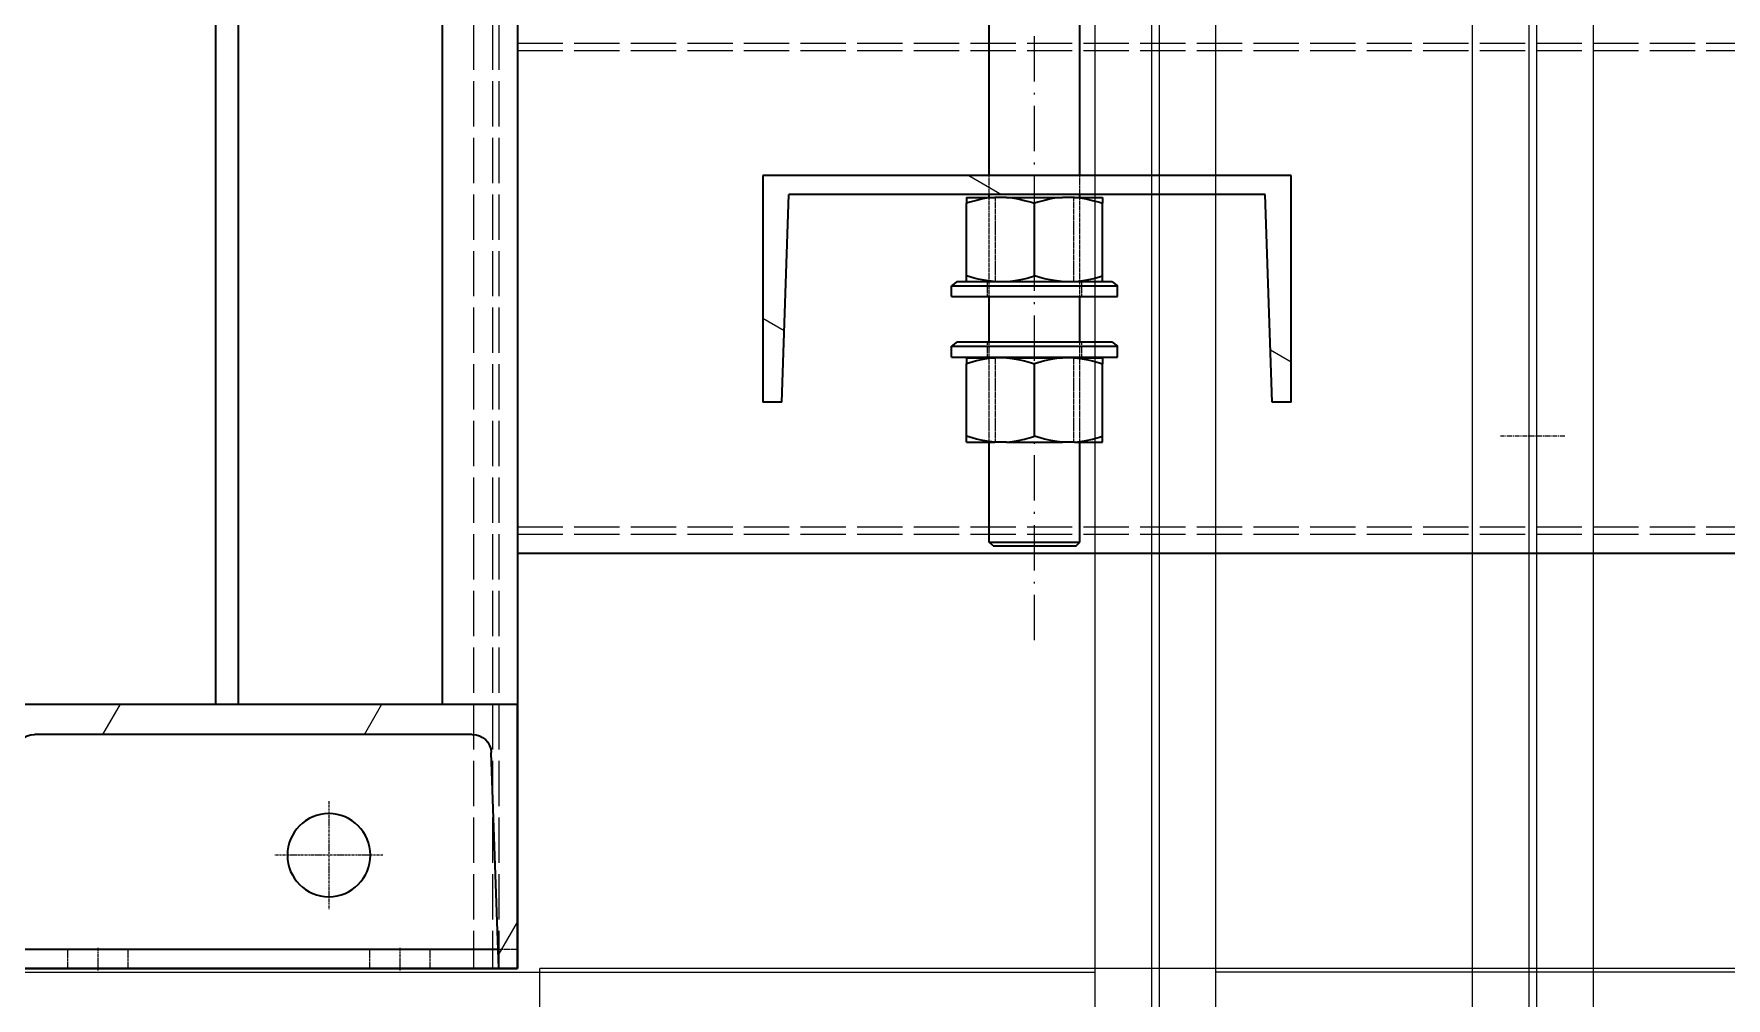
# Model space of a CAD drawing. Header units: millimetres. Extents: x 3692 to 33099, y 2878 to 23673.
# Drawn here: x 15053.7 to 15502.1, y 10126.2 to 10381.6 of the extents above; entities that cross this region are included whole.
import ezdxf

# ---------------------------------------------------------------- set-up
doc = ezdxf.new("R2010")
doc.units = ezdxf.units.MM
for name, pattern in [('CENTER', [2, 1.25, -0.25, 0.25, -0.25]), ('DASHDOT', [18.5, 12, -3, 0.5, -3]), ('DASHED', [15, 12, -3])]:
    doc.linetypes.add(name, pattern=pattern)
doc.layers.add('center', color=1, linetype='CENTER')

# ---------------------------------------------------------------- blocks, each defined once
blk = doc.blocks.new('A$C55E021B5')
at = {"color": 7, "linetype": 'DASHED', "lineweight": 13}
for p, q in [((585, 2140.5), (585, 0.5)), ((586.65, 2140.5), (586.65, 0.5)), ((591.64, 2140.5), (591.64, 0.5)), ((580, 245.5), (0, 245.5)), ((580, 243.58), (0, 243.58)), ((580, 117.42), (0, 117.42)), ((580, 115.5), (0, 115.5))]:
    blk.add_line(p, q, dxfattribs=at)
at = {"color": 7, "lineweight": 35}
for p, q in [((660, 560.85), (660, 70.5)), ((654, 450.11), (654, 70.5)), ((580, 403.04), (580, 0.5)), ((600, 403.04), (600, 70.5)), ((580, 110.5), (0, 110.5))]:
    blk.add_line(p, q, dxfattribs=at)
at = {"color": 7, "linetype": 'DASHDOT', "lineweight": 13}
blk.add_line((443, 87.42), (443, 387.42), dxfattribs=at)
at = {"color": 7, "lineweight": 35, "ltscale": 0.103337}
for p, q in [((431, 210.5), (431, 272.5)), ((455, 210.5), (455, 272.5))]:
    blk.add_line(p, q, dxfattribs=at)
at = {"color": 7, "lineweight": 35, "ltscale": 0.233333}
blk.add_line((580, 250.5), (580, 110.5), dxfattribs=at)
at = {"color": 7, "lineweight": 35, "ltscale": 0.233334}
for p, q in [((375, 210.5), (515, 210.5)), ((720, 70.5), (580, 70.5)), ((580, 0.5), (720, 0.5)), ((720, 0.5), (580, 0.5)), ((720, 0.5), (580, 0.5))]:
    blk.add_line(p, q, dxfattribs=at)
at = {"color": 7, "lineweight": 35, "ltscale": 0.1}
for p, q in [((375, 150.5), (375, 210.5)), ((515, 210.5), (515, 150.5))]:
    blk.add_line(p, q, dxfattribs=at)
at = {"color": 7, "linetype": 'DASHED', "lineweight": 13, "ltscale": 0.008333}
for p, q in [((431, 205.5), (431, 210.5)), ((455, 205.5), (455, 210.5)), ((603.14, 0.5), (603.14, 5.5)), ((603.14, 0.5), (603.14, 5.5)), ((619.14, 0.5), (619.14, 5.5)), ((619.14, 0.5), (619.14, 5.5)), ((683.14, 0.5), (683.14, 5.5)), ((683.14, 0.5), (683.14, 5.5)), ((699.14, 0.5), (699.14, 5.5)), ((699.14, 0.5), (699.14, 5.5))]:
    blk.add_line(p, q, dxfattribs=at)
at = {"color": 7, "lineweight": 13, "ltscale": 0.016666}
blk.add_line((460.44, 210.5), (451.78, 205.5), dxfattribs=at)
at = {"color": 7, "lineweight": 35, "ltscale": 0.091722}
for p, q in [((380, 150.5), (381.92, 205.5)), ((510, 150.5), (508.08, 205.5))]:
    blk.add_line(p, q, dxfattribs=at)
at = {"color": 7, "lineweight": 35, "ltscale": 0.210265}
blk.add_line((381.92, 205.5), (508.08, 205.5), dxfattribs=at)
at = {"color": 7, "lineweight": 35, "ltscale": 0.012392}
for p, q in [((432.43, 204.69), (425, 204.69)), ((461, 204.69), (453.56, 204.69)), ((432.43, 162.17), (425, 162.17)), ((461, 162.17), (453.56, 162.17)), ((432.43, 139.87), (425, 139.87)), ((461, 139.87), (453.56, 139.87))]:
    blk.add_line(p, q, dxfattribs=at)
at = {"color": 7, "lineweight": 35, "ltscale": 0.002592}
for p, q in [((425, 204.69), (425, 203.13)), ((461, 204.69), (461, 203.13)), ((425, 162.17), (425, 160.62)), ((461, 162.17), (461, 160.62)), ((425, 139.87), (425, 141.43)), ((461, 139.87), (461, 141.43))]:
    blk.add_line(p, q, dxfattribs=at)
at = {"color": 7, "lineweight": 35, "ltscale": 0.031982}
for p, q in [((425, 183.95), (425, 203.13)), ((443, 183.95), (443, 203.13)), ((461, 183.95), (461, 203.13)), ((425, 141.43), (425, 160.62)), ((443, 141.43), (443, 160.62)), ((461, 141.43), (461, 160.62))]:
    blk.add_line(p, q, dxfattribs=at)
at = {"color": 7, "lineweight": 35, "ltscale": 0.00135}
for p, q in [((431, 204.69), (431, 205.5)), ((455, 204.69), (455, 205.5))]:
    blk.add_line(p, q, dxfattribs=at)
at = {"color": 7, "linetype": 'DASHED', "lineweight": 13, "ltscale": 0.043793}
for p, q in [((431, 178.41), (431, 204.69)), ((455, 178.41), (455, 204.69))]:
    blk.add_line(p, q, dxfattribs=at)
at = {"color": 7, "lineweight": 35, "ltscale": 0.005216}
for p, q in [((432.43, 204.69), (435.56, 204.69)), ((432.43, 162.17), (435.56, 162.17)), ((432.43, 139.87), (435.56, 139.87))]:
    blk.add_line(p, q, dxfattribs=at)
at = {"color": 7, "linetype": 'DASHED', "lineweight": 13, "ltscale": 0.037167}
for p, q in [((432.62, 182.39), (432.62, 204.69)), ((453.38, 182.39), (453.38, 204.69)), ((431, 139.87), (431, 162.17)), ((432.62, 139.87), (432.62, 162.17)), ((453.38, 139.87), (453.38, 162.17)), ((455, 139.87), (455, 162.17))]:
    blk.add_line(p, q, dxfattribs=at)
at = {"color": 7, "lineweight": 35, "ltscale": 0.024784}
for p, q in [((450.43, 204.69), (435.56, 204.69)), ((450.43, 162.17), (435.56, 162.17)), ((450.43, 139.87), (435.56, 139.87))]:
    blk.add_line(p, q, dxfattribs=at)
at = {"color": 7, "linetype": 'DASHED', "lineweight": 13, "ltscale": 0.031982}
for p, q in [((443, 183.95), (443, 203.13)), ((443, 141.43), (443, 160.62))]:
    blk.add_line(p, q, dxfattribs=at)
at = {"color": 7, "lineweight": 35, "ltscale": 0.005215}
for p, q in [((450.43, 204.69), (453.56, 204.69)), ((450.43, 162.17), (453.56, 162.17)), ((450.43, 139.87), (453.56, 139.87))]:
    blk.add_line(p, q, dxfattribs=at)
at = {"color": 7, "lineweight": 35, "ltscale": 0.002551}
for p, q in [((425, 182.42), (425, 183.95)), ((461, 182.42), (461, 183.95))]:
    blk.add_line(p, q, dxfattribs=at)
at = {"color": 7, "lineweight": 35, "ltscale": 0.003151}
for p, q in [((422.5, 182.41), (421, 181.26)), ((463.5, 182.41), (465, 181.26)), ((422.5, 166.41), (421, 165.26)), ((463.5, 166.41), (465, 165.26))]:
    blk.add_line(p, q, dxfattribs=at)
at = {"color": 7, "linetype": 'DASHED', "lineweight": 13, "ltscale": 0.036667}
for p, q in [((443, 181.26), (421, 181.26)), ((465, 181.26), (443, 181.26)), ((443, 165.26), (421, 165.26)), ((465, 165.26), (443, 165.26))]:
    blk.add_line(p, q, dxfattribs=at)
at = {"color": 7, "lineweight": 35, "ltscale": 0.036667}
for p, q in [((443, 181.26), (421, 181.26)), ((465, 181.26), (443, 181.26)), ((443, 178.41), (421, 178.41)), ((465, 178.41), (443, 178.41)), ((443, 165.26), (421, 165.26)), ((443, 162.41), (421, 162.41)), ((465, 165.26), (443, 165.26)), ((465, 162.41), (443, 162.41))]:
    blk.add_line(p, q, dxfattribs=at)
at = {"color": 7, "lineweight": 35, "ltscale": 0.004749}
for p, q in [((421, 178.41), (421, 181.26)), ((465, 178.41), (465, 181.26)), ((421, 162.41), (421, 165.26)), ((465, 162.41), (465, 165.26))]:
    blk.add_line(p, q, dxfattribs=at)
at = {"color": 7, "lineweight": 35, "ltscale": 0.034167}
for p, q in [((443, 182.41), (422.5, 182.41)), ((463.5, 182.41), (443, 182.41)), ((443, 166.41), (422.5, 166.41)), ((463.5, 166.41), (443, 166.41))]:
    blk.add_line(p, q, dxfattribs=at)
at = {"color": 7, "linetype": 'DASHED', "lineweight": 13, "ltscale": 4.19617e-05}
for p, q in [((425, 182.39), (425, 182.42)), ((461, 182.39), (461, 182.42))]:
    blk.add_line(p, q, dxfattribs=at)
at = {"color": 7, "linetype": 'DASHED', "lineweight": 13, "ltscale": 0.012392}
for p, q in [((432.43, 182.39), (425, 182.39)), ((461, 182.39), (453.56, 182.39))]:
    blk.add_line(p, q, dxfattribs=at)
at = {"color": 7, "linetype": 'DASHED', "lineweight": 13, "ltscale": 0.006667}
for p, q in [((430.5, 178.41), (430.5, 182.41)), ((455.5, 178.41), (455.5, 182.41)), ((430.5, 162.41), (430.5, 166.41)), ((431, 162.41), (431, 166.41)), ((455, 162.41), (455, 166.41)), ((455.5, 162.41), (455.5, 166.41))]:
    blk.add_line(p, q, dxfattribs=at)
at = {"color": 7, "linetype": 'DASHED', "lineweight": 13, "ltscale": 0.000535501}
blk.add_line((432.43, 182.39), (432.11, 182.41), dxfattribs=at)
at = {"color": 7, "linetype": 'DASHED', "lineweight": 13, "ltscale": 0.005216}
blk.add_line((432.43, 182.39), (435.56, 182.39), dxfattribs=at)
at = {"color": 7, "linetype": 'DASHED', "lineweight": 13, "ltscale": 0.000524018}
blk.add_line((435.56, 182.39), (435.88, 182.41), dxfattribs=at)
at = {"color": 7, "linetype": 'DASHED', "lineweight": 13, "ltscale": 0.024784}
blk.add_line((450.43, 182.39), (435.56, 182.39), dxfattribs=at)
at = {"color": 7, "linetype": 'DASHED', "lineweight": 13, "ltscale": 0.000524779}
blk.add_line((450.43, 182.39), (450.12, 182.41), dxfattribs=at)
at = {"color": 7, "linetype": 'DASHED', "lineweight": 13, "ltscale": 0.005215}
blk.add_line((450.43, 182.39), (453.56, 182.39), dxfattribs=at)
at = {"color": 7, "linetype": 'DASHED', "lineweight": 13, "ltscale": 0.000536262}
blk.add_line((453.56, 182.39), (453.88, 182.41), dxfattribs=at)
at = {"color": 7, "lineweight": 35, "ltscale": 0.02}
for p, q in [((431, 166.41), (431, 178.41)), ((455, 166.41), (455, 178.41))]:
    blk.add_line(p, q, dxfattribs=at)
at = {"color": 7, "lineweight": 13, "ltscale": 0.010896}
blk.add_line((515, 172.72), (509.34, 169.45), dxfattribs=at)
at = {"color": 7, "lineweight": 13, "ltscale": 0.010552}
blk.add_line((380.48, 164.34), (375, 161.17), dxfattribs=at)
at = {"color": 7, "lineweight": 35, "ltscale": 0.000402451}
for p, q in [((431, 162.17), (431, 162.41)), ((455, 162.17), (455, 162.41))]:
    blk.add_line(p, q, dxfattribs=at)
at = {"color": 7, "lineweight": 35, "ltscale": 0.008334}
for p, q in [((375, 150.5), (380, 150.5)), ((510, 150.5), (515, 150.5)), ((580, 0.5), (585, 0.5))]:
    blk.add_line(p, q, dxfattribs=at)
at = {"color": 7, "lineweight": 35, "ltscale": 0.044088}
for p, q in [((431, 113.42), (431, 139.87)), ((455, 113.42), (455, 139.87))]:
    blk.add_line(p, q, dxfattribs=at)
at = {"color": 7, "linetype": 'DASHED', "lineweight": 13, "ltscale": 0.037552}
blk.add_line((453.53, 113.42), (431, 113.42), dxfattribs=at)
at = {"color": 7, "lineweight": 35, "ltscale": 0.002448}
blk.add_line((432.47, 113.42), (431, 113.42), dxfattribs=at)
at = {"color": 7, "lineweight": 35, "ltscale": 0.002357}
for p, q in [((432, 112.42), (431, 113.42)), ((454, 112.42), (455, 113.42))]:
    blk.add_line(p, q, dxfattribs=at)
at = {"color": 7, "lineweight": 35, "ltscale": 0.002245}
blk.add_line((433.35, 112.42), (432, 112.42), dxfattribs=at)
at = {"color": 7, "lineweight": 35, "ltscale": 0.037552}
blk.add_line((455, 113.42), (432.47, 113.42), dxfattribs=at)
at = {"color": 7, "lineweight": 35, "ltscale": 0.034422}
blk.add_line((454, 112.42), (433.35, 112.42), dxfattribs=at)
at = {"color": 7, "linetype": 'DASHED', "lineweight": 13, "ltscale": 0.002448}
blk.add_line((455, 113.42), (453.53, 113.42), dxfattribs=at)
at = {"color": 7, "lineweight": 35, "ltscale": 0.116667}
blk.add_line((580, 0.5), (580, 70.5), dxfattribs=at)
at = {"color": 7, "linetype": 'DASHED', "lineweight": 13, "ltscale": 0.09}
blk.add_line((600, 70.5), (654, 70.5), dxfattribs=at)
at = {"color": 7, "lineweight": 13, "ltscale": 0.015396}
for p, q in [((620.58, 62.5), (615.97, 70.5)), ((689.87, 62.5), (685.25, 70.5))]:
    blk.add_line(p, q, dxfattribs=at)
at = {"color": 7, "linetype": 'DASHED', "lineweight": 13, "ltscale": 0.01}
blk.add_line((654, 70.5), (660, 70.5), dxfattribs=at)
at = {"color": 7, "lineweight": 35, "ltscale": 0.193355}
blk.add_line((591.99, 62.5), (708.01, 62.5), dxfattribs=at)
at = {"color": 7, "lineweight": 35, "ltscale": 0.095349}
blk.add_line((585, 0.5), (587, 57.67), dxfattribs=at)
at = {"color": 7, "linetype": 'DASHDOT', "lineweight": 13, "ltscale": 0.047667}
for p, q in [((630, 44.8), (630, 16.2)), ((615.7, 30.5), (644.3, 30.5))]:
    blk.add_line(p, q, dxfattribs=at)
at = {"color": 7, "lineweight": 13, "ltscale": 0.017065}
blk.add_line((585.12, 3.93), (580, 12.79), dxfattribs=at)
at = {"color": 7, "lineweight": 35, "ltscale": 0.008333}
blk.add_line((580, 0.5), (580, 5.5), dxfattribs=at)
blk.add_line((580, 0.5), (580, 5.5), dxfattribs=at)
at = {"color": 7, "linetype": 'DASHED', "lineweight": 13, "ltscale": 0.008625}
blk.add_line((580, 5.5), (585.17, 5.5), dxfattribs=at)
blk.add_line((580, 5.5), (585.17, 5.5), dxfattribs=at)
at = {"color": 7, "lineweight": 35, "ltscale": 0.216085}
blk.add_line((585.17, 5.5), (714.83, 5.5), dxfattribs=at)
blk.add_line((585.17, 5.5), (714.83, 5.5), dxfattribs=at)
at = {"color": 7, "linetype": 'DASHDOT', "lineweight": 13, "ltscale": 0.01}
for p, q in [((611.14, 0), (611.14, 6)), ((691.14, 0), (691.14, 6))]:
    blk.add_line(p, q, dxfattribs=at)
at = {"color": 7, "linetype": 'DASHED', "lineweight": 13}
for points in [[(432.43, 204.69), (430.9, 204.54), (429.31, 204.28), (427.63, 203.91), (425.82, 203.4), (425, 203.13)], [(435.56, 204.69), (437.1, 204.54), (438.69, 204.28), (440.37, 203.91), (442.18, 203.4), (443, 203.13)], [(450.43, 204.69), (448.9, 204.54), (447.31, 204.28), (445.63, 203.91), (443.82, 203.4), (443, 203.13)], [(453.56, 204.69), (455.1, 204.54), (456.69, 204.28), (458.37, 203.91), (460.18, 203.4), (461, 203.13)], [(432.43, 182.39), (430.9, 182.54), (429.31, 182.8), (427.63, 183.17), (425.82, 183.68), (425, 183.95)], [(435.56, 182.39), (437.1, 182.54), (438.69, 182.8), (440.37, 183.17), (442.18, 183.68), (443, 183.95)], [(450.43, 182.39), (448.9, 182.54), (447.31, 182.8), (445.63, 183.17), (443.82, 183.68), (443, 183.95)], [(453.56, 182.39), (455.1, 182.54), (456.69, 182.8), (458.37, 183.17), (460.18, 183.68), (461, 183.95)], [(432.43, 162.17), (430.9, 162.02), (429.31, 161.76), (427.63, 161.39), (425.82, 160.88), (425, 160.62)], [(435.56, 162.17), (437.1, 162.02), (438.69, 161.76), (440.37, 161.39), (442.18, 160.88), (443, 160.62)], [(450.43, 162.17), (448.9, 162.02), (447.31, 161.76), (445.63, 161.39), (443.82, 160.88), (443, 160.62)], [(453.56, 162.17), (455.1, 162.02), (456.69, 161.76), (458.37, 161.39), (460.18, 160.88), (461, 160.62)], [(432.43, 139.87), (430.9, 140.02), (429.31, 140.28), (427.63, 140.66), (425.82, 141.16), (425, 141.43)], [(435.56, 139.87), (437.1, 140.02), (438.69, 140.28), (440.37, 140.66), (442.18, 141.16), (443, 141.43)], [(450.43, 139.87), (448.9, 140.02), (447.31, 140.28), (445.63, 140.66), (443.82, 141.16), (443, 141.43)], [(453.56, 139.87), (455.1, 140.02), (456.69, 140.28), (458.37, 140.66), (460.18, 141.16), (461, 141.43)]]:
    blk.add_lwpolyline(points, dxfattribs=at)
at = {"color": 7, "lineweight": 35}
for points in [[(432.43, 204.69), (430.9, 204.54), (429.31, 204.28), (427.63, 203.91), (425.82, 203.4), (425, 203.13)], [(435.56, 204.69), (437.1, 204.54), (438.69, 204.28), (440.37, 203.91), (442.18, 203.4), (443, 203.13)], [(450.43, 204.69), (448.9, 204.54), (447.31, 204.28), (445.63, 203.91), (443.82, 203.4), (443, 203.13)], [(453.56, 204.69), (455.1, 204.54), (456.69, 204.28), (458.37, 203.91), (460.18, 203.4), (461, 203.13)], [(432.11, 182.41), (430.15, 182.65), (428.08, 183.06), (426.98, 183.34), (425, 183.95)], [(435.88, 182.41), (437.84, 182.65), (439.92, 183.06), (441.02, 183.34), (443, 183.95)], [(450.12, 182.41), (448.16, 182.65), (446.08, 183.06), (444.98, 183.34), (443, 183.95)], [(453.88, 182.41), (455.85, 182.65), (457.92, 183.06), (459.02, 183.34), (461, 183.95)], [(432.43, 162.17), (430.9, 162.02), (429.31, 161.76), (427.63, 161.39), (425.82, 160.88), (425, 160.62)], [(435.56, 162.17), (437.1, 162.02), (438.69, 161.76), (440.37, 161.39), (442.18, 160.88), (443, 160.62)], [(450.43, 162.17), (448.9, 162.02), (447.31, 161.76), (445.63, 161.39), (443.82, 160.88), (443, 160.62)], [(453.56, 162.17), (455.1, 162.02), (456.69, 161.76), (458.37, 161.39), (460.18, 160.88), (461, 160.62)], [(432.43, 139.87), (430.9, 140.02), (429.31, 140.28), (427.63, 140.66), (425.82, 141.16), (425, 141.43)], [(435.56, 139.87), (437.1, 140.02), (438.69, 140.28), (440.37, 140.66), (442.18, 141.16), (443, 141.43)], [(450.43, 139.87), (448.9, 140.02), (447.31, 140.28), (445.63, 140.66), (443.82, 141.16), (443, 141.43)], [(453.56, 139.87), (455.1, 140.02), (456.69, 140.28), (458.37, 140.66), (460.18, 141.16), (461, 141.43)]]:
    blk.add_lwpolyline(points, dxfattribs=at)
blk.add_circle((630, 30.5), 11, dxfattribs=at)
for centre, start, end in [((591.99, 57.5), 90, 178), ((708.01, 57.5), 2, 90)]:
    blk.add_arc(centre, 5, start, end, dxfattribs=at)
blk = doc.blocks.new('A$C71496198')
for p, q in [((0, 0), (0, 427.76)), ((0, 427.76), (42, 427.76)), ((42, 0), (42, 427.76)), ((0, 0), (42, 0))]:
    blk.add_line(p, q)
for centre in [(21, 403.76), (21, 214), (21, 24)]:
    blk.add_circle(centre, 3)
at = {"layer": 'center'}
for p, q in [((21, 412.26), (21, 395.26)), ((12.5, 403.76), (29.5, 403.76)), ((21, 205.5), (21, 222.5)), ((12.5, 214), (29.5, 214)), ((21, 13.5), (21, 32.5)), ((12.5, 24), (29.5, 24))]:
    blk.add_line(p, q, dxfattribs=at)
blk = doc.blocks.new('A$C1F404FBA')
for p, q in [((9.5, 2586), (9.5, 0)), ((24.5, 2586), (24.5, 0))]:
    blk.add_line(p, q)
at = {"layer": 'center'}
blk.add_line((17, 393), (0, 393), dxfattribs=at)
blk = doc.blocks.new('A$C25707C5C')
for p, q in [((1100, 2586), (1100, 0)), ((1085, 0), (1085, 2555.83))]:
    blk.add_line(p, q)
at = {"layer": 'center'}
blk.add_line((1109.5, 393), (1092.5, 393), dxfattribs=at)
blk = doc.blocks.new('A$C598110FA')
for p, q in [((0, 9.5), (0, 2265.5)), ((0, 9.5), (0, 2265.5)), ((15, 9.5), (15, 2265.5)), ((1001, 24.5), (15, 24.5))]:
    blk.add_line(p, q)
blk = doc.blocks.new('A$C35EA48DC')
for p, q in [((1085, 9.5), (1085, 2265.5)), ((1100, 9.5), (1100, 2265.5)), ((1100, 9.5), (1100, 2265.5)), ((99, 24.5), (1085, 24.5))]:
    blk.add_line(p, q)
blk = doc.blocks.new('1')
for name, p in [('A$C25707C5C', (14349.89, 9882.05)), ('A$C1F404FBA', (15442.39, 9882.05))]:
    blk.add_blockref(name, p)
at = {"color": 7}
for name, p in [('A$C35EA48DC', (14249.95, 10108.55)), ('A$C598110FA', (15351.95, 10108.55))]:
    blk.add_blockref(name, p, dxfattribs=at)
at = {"xscale": -1}
blk.add_blockref('A$C55E021B5', (15761.89, 10133.55), dxfattribs=at)
at = {"rotation": 90}
blk.add_blockref('A$C71496198', (15615.51, 10092.05), dxfattribs=at)

msp = doc.modelspace()

# ---------------------------------------------------------------- block references
msp.add_blockref('1', (0, 0))

doc.saveas('drawing.dxf')
